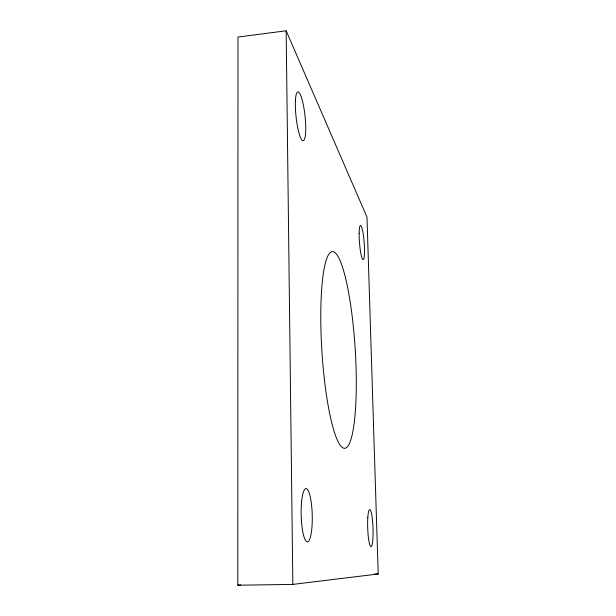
<?xml version="1.0" encoding="UTF-8"?>
<svg xmlns="http://www.w3.org/2000/svg" width="616" height="616" viewBox="0 0 616 616"><rect width="100%" height="100%" fill="white"/><g stroke="black" fill="none" stroke-linecap="round" stroke-linejoin="round"><path stroke-width="0.92" d="M237.799 585.2L237.984 37.029L286.163 30.8L366.997 217.155L378.201 573.981L292.839 584.407L237.799 585.2L240.656 584.915M374.359 574.043L378.201 573.981M286.163 30.8L292.839 584.407M301.617 501.54A26.627 5.529 88.5 0 0 307.253 541.826A26.627 5.529 88.5 0 0 311.211 502.256A26.627 5.529 88.5 0 0 301.617 501.54M295.418 100.762A24.571 4.497 83.8 0 0 302.348 140.417A24.571 4.497 83.8 0 0 303.888 107.8A24.571 4.497 83.8 0 0 295.418 100.762M359.136 233.349A17.117 2.349 85.5 0 0 363.017 259.606A17.117 2.349 85.5 0 0 363.309 234.711A17.117 2.349 85.5 0 0 359.136 233.349M367.837 517.24A18.526 2.657 88 0 0 370.724 546.492A18.526 2.657 88 0 0 372.526 520.482A18.526 2.657 88 0 0 367.837 517.24M321.521 291.499A98.545 16.678 86.4 0 0 342.565 447.647A98.545 16.678 86.4 0 0 351.443 310.58A98.545 16.678 86.4 0 0 321.521 291.499"/></g></svg>
